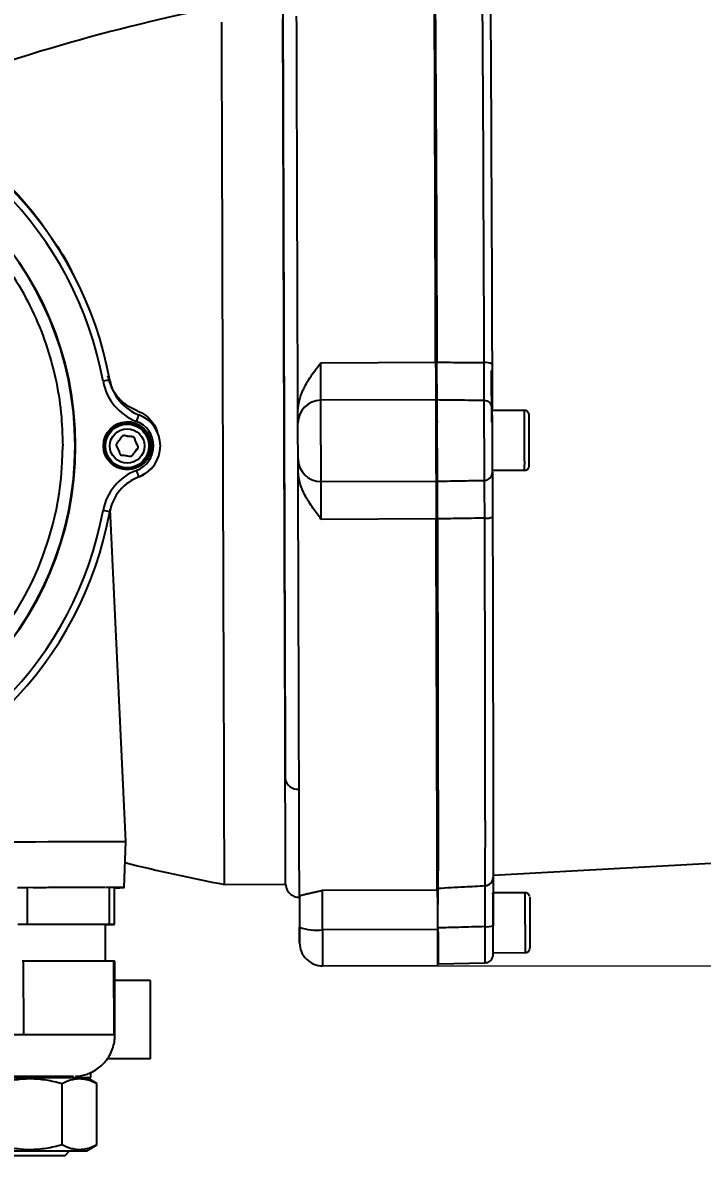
# Model space of a CAD drawing. Header units: millimetres. Extents: x 2451 to 4400, y 944 to 2322.
# Drawn here: x 3890.9 to 4038.7, y 1880.4 to 2126.7 of the extents above; entities that cross this region are included whole.
import ezdxf

# ---------------------------------------------------------------- set-up
doc = ezdxf.new("R2010")
doc.units = ezdxf.units.MM
doc.layers.add('标注', color=3, linetype='Continuous', lineweight=13)
doc.styles.add('SLDTEXTSTYLE1', font='txt.shx', dxfattribs={"width": 0.7, "bigfont": 'gbcbig.shx'})
doc.dimstyles.new('SLDDIMSTYLE12$0', dxfattribs={"dimtxt": 12, "dimasz": 10, "dimexe": 0, "dimexo": 0.0625, "dimgap": 0.875, "dimtad": 1, "dimdec": 1, "dimlfac": 1.8, "dimrnd": 1e-09, "dimzin": 12, "dimdsep": 46, "dimtxsty": 'SLDTEXTSTYLE1', "dimcen": 0.09, "dimdle": 8.16, "dimclrd": 3, "dimclre": 3, "dimadec": 0, "dimazin": 3, "dimtfac": 1, "dimtdec": 1, "dimtofl": 0, "dimtmove": 0, "dimatfit": 3, "dimfxl": 0, "dimfrac": 2, "dimtolj": 1, "dimlwd": 5, "dimlwe": 5, "dimarcsym": 0})

# ---------------------------------------------------------------- blocks, each defined once
blk = doc.blocks.new('*D64')
at = {"layer": 'Defpoints', "color": 0, "transparency": 16777216}
for p in [(3990.76, 2149.7), (3981.14, 1921.67), (4182.56, 1921.67)]:
    blk.add_point(p, dxfattribs=at)
at = {"layer": '标注', "color": 3, "lineweight": 5, "transparency": 16777216}
blk.add_line((3990.82, 2149.7), (4182.56, 2149.7), dxfattribs=at)
at = {"layer": '标注', "color": 3, "linetype": 'Continuous', "lineweight": 5, "transparency": 16777216}
for p, q in [((4182.56, 2139.7), (4182.56, 1931.67)), ((3981.2, 1921.67), (4182.56, 1921.67))]:
    blk.add_line(p, q, dxfattribs=at)
at = {"layer": '标注', "color": 3, "transparency": 16777216}
for points in [[(4180.9, 2139.7), (4184.23, 2139.7), (4182.56, 2149.7)], [(4180.9, 1931.67), (4184.23, 1931.67), (4182.56, 1921.67)]]:
    blk.add_solid(points, dxfattribs=at)
at = {"layer": '标注', "color": 0, "transparency": 16777216, "insert": (4176.69, 2035.68), "char_height": 10, "attachment_point": 5, "rotation": 90, "style": 'SLDTEXTSTYLE1'}
blk.add_mtext('\\A1;230', dxfattribs=at)

msp = doc.modelspace()

# ---------------------------------------------------------------- linework, layer by layer
at = {"color": 7, "linetype": 'Continuous', "lineweight": 25}
for p, q in [((3955.723, 2052.756), (3980.723, 2052.834)), ((3992.919, 2039.856), (3992.883, 2051.091)), ((3980.749, 2044.65), (3955.749, 2044.571)), ((4000.046, 2042.379), (3993.05, 2042.357)), ((3981.056, 2039.819), (3980.764, 2039.818)), ((3911.829, 2035.749), (3911.496, 2035.373)), ((3911.833, 2035.746), (3911.837, 2035.749)), ((3915.399, 2033.544), (3915.396, 2033.54)), ((3915.677, 2033.869), (3915.439, 2033.51)), ((3980.789, 2031.818), (3981.081, 2031.819)), ((3918.939, 2029.796), (3918.962, 2029.821)), ((3993.091, 2029.357), (4000.087, 2029.379)), ((3916.166, 2027.925), (3916.143, 2027.899)), ((3955.805, 2026.913), (3980.805, 2026.991)), ((3913.335, 1948.642), (3909.954, 2020.876)), ((3980.83, 2018.775), (3955.831, 2018.696)), ((3912.93, 1938.64), (3913.335, 1948.642)), ((3993.216, 1941.33), (4144.412, 1949.731)), ((3908.822, 1938.651), (3891.925, 1938.616)), ((3891.951, 1930.616), (3891.925, 1938.616)), ((3909.779, 1938.653), (3908.942, 1938.652)), ((3909.804, 1930.653), (3909.779, 1938.653)), ((3910.877, 1930.653), (3910.852, 1938.653)), ((3934.786, 1939.315), (3948.08, 1939.357)), ((3956.084, 1938.051), (3981.084, 1938.13)), ((4000.195, 1937.513), (3993.195, 1937.491)), ((3981.205, 1934.954), (3981.094, 1934.953)), ((3909.804, 1930.653), (3891.951, 1930.616)), ((3908.902, 1922.651), (3908.877, 1930.628)), ((3908.877, 1930.604), (3909.804, 1930.608)), ((3910.877, 1930.614), (3910.877, 1930.653)), ((3981.111, 1929.52), (3956.111, 1929.442)), ((3981.119, 1926.953), (3981.23, 1926.954)), ((3993.24, 1924.491), (4000.236, 1924.513)), ((3910.739, 1922.655), (3891.066, 1922.615)), ((3891.117, 1906.615), (3891.066, 1922.615)), ((3910.789, 1906.655), (3910.739, 1922.655)), ((3910.953, 1906.655), (3910.902, 1922.655)), ((3956.136, 1921.643), (3981.136, 1921.722)), ((3981.243, 1922.063), (3991.474, 1922.274)), ((3918.724, 1918.437), (3910.752, 1918.437)), ((3918.724, 1901.437), (3918.724, 1918.437)), ((3900.953, 1906.635), (3891.117, 1906.615)), ((3910.789, 1906.655), (3900.953, 1906.635)), ((3910.953, 1906.634), (3910.953, 1906.655)), ((3918.724, 1901.437), (3909.321, 1901.437)), ((3880.862, 1897.337), (3905.737, 1897.337)), ((3891.483, 1897.594), (3891.631, 1897.337)), ((3894.056, 1897.337), (3893.902, 1897.603)), ((3899.422, 1896.049), (3899.422, 1882.726)), ((3906.644, 1896.28), (3904.812, 1897.337)), ((3905.737, 1897.337), (3905.737, 1898.44)), ((3907.021, 1896.049), (3906.625, 1896.247)), ((3907.021, 1882.726), (3907.021, 1896.049)), ((3881.562, 1881.437), (3893.187, 1881.437)), ((3893.187, 1881.437), (3904.812, 1881.437)), ((3900.104, 1880.437), (3901.104, 1881.437)), ((3904.812, 1881.437), (3906.64, 1882.493)), ((3906.624, 1882.521), (3907.021, 1882.726)), ((3886.269, 1880.437), (3893.187, 1880.437)), ((3893.187, 1880.437), (3900.104, 1880.437))]:
    msp.add_line(p, q, dxfattribs=at)
at = {"color": 7, "linetype": 'Continuous', "lineweight": 25, "flags": 128}
for points in [[(3980.609, 2133.35), (3980.623, 2132.118), (3980.638, 2130.525), (3980.654, 2128.578), (3980.671, 2126.284), (3980.688, 2123.651), (3980.707, 2120.689), (3980.726, 2117.409), (3980.745, 2113.825), (3980.765, 2109.948), (3980.786, 2105.794), (3980.807, 2101.378), (3980.828, 2096.717), (3980.85, 2091.828), (3980.872, 2086.73), (3980.893, 2081.441), (3980.915, 2075.982), (3980.937, 2070.372), (3980.958, 2064.634), (3980.979, 2058.788), (3981, 2052.857)], [(3991.293, 2052.768), (3991.273, 2058.67), (3991.252, 2064.487), (3991.23, 2070.198), (3991.209, 2075.78), (3991.187, 2081.212), (3991.166, 2086.475), (3991.144, 2091.548), (3991.123, 2096.413), (3991.102, 2101.051), (3991.081, 2105.445), (3991.06, 2109.579), (3991.04, 2113.436), (3991.021, 2117.002), (3991.002, 2120.265), (3990.983, 2123.211), (3990.966, 2125.831), (3990.949, 2128.112), (3990.933, 2130.049), (3990.918, 2131.632), (3990.904, 2132.856)], [(3992.615, 2131.091), (3992.629, 2129.889), (3992.643, 2128.335), (3992.659, 2126.434), (3992.675, 2124.194), (3992.693, 2121.623), (3992.711, 2118.73), (3992.729, 2115.527), (3992.749, 2112.026), (3992.768, 2108.239), (3992.788, 2104.181), (3992.809, 2099.868), (3992.83, 2095.314), (3992.851, 2090.538), (3992.872, 2085.558), (3992.893, 2080.391), (3992.914, 2075.058), (3992.935, 2069.578), (3992.956, 2063.972), (3992.977, 2058.261), (3992.997, 2052.467)], [(3948.008, 1962.329), (3947.996, 1966.242), (3947.983, 1970.41), (3947.969, 1974.817), (3947.954, 1979.446), (3947.939, 1984.28), (3947.923, 1989.302), (3947.907, 1994.492), (3947.89, 1999.832), (3947.873, 2005.301), (3947.855, 2010.88), (3947.837, 2016.548), (3947.819, 2022.283), (3947.801, 2028.065), (3947.783, 2033.872), (3947.765, 2039.683), (3947.746, 2045.475), (3947.728, 2051.228), (3947.71, 2056.921), (3947.693, 2062.532), (3947.675, 2068.04), (3947.658, 2073.425), (3947.642, 2078.667), (3947.626, 2083.747), (3947.61, 2088.645), (3947.596, 2093.345), (3947.581, 2097.827), (3947.568, 2102.076), (3947.555, 2106.076), (3947.544, 2109.812), (3947.533, 2113.271), (3947.523, 2116.439), (3947.514, 2119.304), (3947.506, 2121.856), (3947.499, 2124.087), (3947.493, 2125.986), (3947.488, 2127.548)], [(3950.757, 2042.163), (3950.738, 2048.075), (3950.72, 2053.943), (3950.701, 2059.744), (3950.683, 2065.458), (3950.666, 2071.065), (3950.648, 2076.543), (3950.632, 2081.873), (3950.615, 2087.037), (3950.6, 2092.015), (3950.585, 2096.79), (3950.57, 2101.344), (3950.557, 2105.662), (3950.544, 2109.726), (3950.532, 2113.524), (3950.521, 2117.04), (3950.511, 2120.263), (3950.502, 2123.181), (3950.493, 2125.784), (3950.486, 2128.061)], [(3934.786, 1939.315), (3934.786, 1939.315), (3934.785, 1939.503), (3934.783, 1940.047), (3934.781, 1940.942), (3934.777, 1942.187), (3934.772, 1943.776), (3934.766, 1945.704), (3934.759, 1947.963), (3934.75, 1950.545), (3934.741, 1953.441), (3934.731, 1956.639), (3934.72, 1960.128), (3934.709, 1963.895), (3934.696, 1967.926), (3934.682, 1972.205), (3934.668, 1976.717), (3934.653, 1981.446), (3934.638, 1986.372), (3934.622, 1991.479), (3934.605, 1996.747), (3934.588, 2002.157), (3934.571, 2007.688), (3934.553, 2013.32), (3934.535, 2019.032), (3934.517, 2024.802), (3934.499, 2030.61), (3934.48, 2036.433), (3934.462, 2042.25), (3934.444, 2048.039), (3934.426, 2053.779), (3934.408, 2059.449), (3934.39, 2065.027), (3934.373, 2070.492), (3934.356, 2075.825), (3934.34, 2081.004), (3934.324, 2086.012), (3934.309, 2090.83), (3934.294, 2095.439), (3934.281, 2099.823), (3934.268, 2103.964), (3934.255, 2107.848), (3934.244, 2111.461), (3934.233, 2114.788), (3934.224, 2117.818), (3934.215, 2120.539), (3934.208, 2122.941), (3934.201, 2125.015), (3934.196, 2126.753)], [(3955.749, 2044.571), (3955.748, 2044.893), (3955.746, 2045.456), (3955.744, 2046.247), (3955.741, 2047.247), (3955.737, 2048.429), (3955.733, 2049.764), (3955.728, 2051.219), (3955.723, 2052.756)], [(3955.805, 2026.913), (3955.803, 2027.333), (3955.801, 2028.11), (3955.798, 2029.21), (3955.793, 2030.588), (3955.788, 2032.185), (3955.783, 2033.932), (3955.777, 2035.757), (3955.771, 2037.58), (3955.766, 2039.326), (3955.761, 2040.919), (3955.756, 2042.292), (3955.753, 2043.388), (3955.751, 2044.158), (3955.749, 2044.571)], [(3950.797, 2029.262), (3950.792, 2030.874), (3950.787, 2032.486), (3950.782, 2034.099), (3950.777, 2035.713), (3950.772, 2037.327), (3950.767, 2038.94), (3950.762, 2040.552), (3950.757, 2042.163)], [(3981.08, 2031.569), (3981.081, 2031.756), (3981.081, 2032.305), (3981.08, 2033.165), (3981.078, 2034.261), (3981.075, 2035.496), (3981.07, 2036.76), (3981.066, 2037.939), (3981.061, 2038.931), (3981.057, 2039.646), (3981.054, 2040.021), (3981.052, 2040.022), (3981.051, 2039.819)], [(3981.076, 2031.819), (3981.077, 2031.76), (3981.08, 2031.569)], [(3918.939, 2029.796), (3917.686, 2028.703), (3916.143, 2027.899)], [(3951.015, 1960.051), (3951.002, 1964.153), (3950.988, 1968.528), (3950.974, 1973.159), (3950.959, 1978.028), (3950.943, 1983.117), (3950.926, 1988.406), (3950.909, 1993.875), (3950.891, 1999.503), (3950.873, 2005.269), (3950.854, 2011.151), (3950.836, 2017.125), (3950.817, 2023.17), (3950.797, 2029.262)], [(3955.831, 2018.696), (3955.826, 2020.235), (3955.821, 2021.692), (3955.817, 2023.03), (3955.813, 2024.216), (3955.81, 2025.22), (3955.808, 2026.017), (3955.806, 2026.586), (3955.805, 2026.913)], [(3993.101, 2019.272), (3993.117, 2013.481), (3993.133, 2007.774), (3993.147, 2002.173), (3993.16, 1996.699), (3993.173, 1991.372), (3993.184, 1986.213), (3993.194, 1981.24), (3993.203, 1976.473), (3993.211, 1971.929), (3993.218, 1967.626), (3993.223, 1963.579), (3993.227, 1959.804), (3993.23, 1956.315), (3993.231, 1953.125), (3993.231, 1950.245), (3993.23, 1947.688), (3993.228, 1945.461), (3993.224, 1943.575), (3993.219, 1942.035), (3993.213, 1940.848)], [(3981.084, 1938.13), (3981.08, 1939.366), (3981.075, 1940.964), (3981.069, 1942.916), (3981.062, 1945.217), (3981.054, 1947.856), (3981.044, 1950.824), (3981.034, 1954.111), (3981.023, 1957.703), (3981.01, 1961.588), (3980.997, 1965.75), (3980.983, 1970.174), (3980.969, 1974.844), (3980.953, 1979.741), (3980.937, 1984.849), (3980.921, 1990.146), (3980.903, 1995.614), (3980.886, 2001.233), (3980.868, 2006.98), (3980.849, 2012.835), (3980.83, 2018.775)], [(3981.107, 2018.801), (3981.123, 2012.873), (3981.139, 2007.031), (3981.154, 2001.297), (3981.167, 1995.694), (3981.18, 1990.241), (3981.191, 1984.96), (3981.202, 1979.87), (3981.211, 1974.99), (3981.219, 1970.339), (3981.226, 1965.934), (3981.231, 1961.791), (3981.235, 1957.926), (3981.238, 1954.354), (3981.24, 1951.087), (3981.24, 1948.139), (3981.239, 1945.52), (3981.236, 1943.24), (3981.232, 1941.307), (3981.227, 1939.729), (3981.221, 1938.512)], [(3991.513, 1939.071), (3991.519, 1940.28), (3991.525, 1941.849), (3991.528, 1943.771), (3991.531, 1946.038), (3991.532, 1948.644), (3991.532, 1951.577), (3991.53, 1954.826), (3991.527, 1958.38), (3991.523, 1962.226), (3991.518, 1966.348), (3991.511, 1970.732), (3991.503, 1975.36), (3991.494, 1980.216), (3991.484, 1985.281), (3991.472, 1990.536), (3991.46, 1995.962), (3991.446, 2001.538), (3991.432, 2007.243), (3991.416, 2013.056), (3991.4, 2018.956)], [(3869.909, 1948.517), (3870.876, 1948.525), (3872.17, 1948.534), (3873.768, 1948.543), (3875.647, 1948.553), (3877.775, 1948.563), (3880.118, 1948.573), (3882.638, 1948.584), (3885.296, 1948.594), (3888.048, 1948.603), (3890.85, 1948.613), (3893.657, 1948.621), (3896.425, 1948.629), (3899.107, 1948.636), (3901.662, 1948.642), (3904.048, 1948.646), (3906.228, 1948.65), (3908.165, 1948.652), (3909.829, 1948.653), (3911.193, 1948.653), (3912.235, 1948.651), (3912.938, 1948.648), (3913.292, 1948.644), (3913.335, 1948.642)], [(3891.925, 1938.616), (3891.657, 1938.616), (3891.389, 1938.615), (3891.121, 1938.614), (3890.852, 1938.613), (3890.584, 1938.612), (3890.315, 1938.611), (3890.047, 1938.611), (3889.779, 1938.61)], [(3956.111, 1929.442), (3956.106, 1930.997), (3956.102, 1932.482), (3956.097, 1933.859), (3956.094, 1935.093), (3956.09, 1936.154), (3956.088, 1937.014), (3956.085, 1937.652), (3956.084, 1938.051)], [(3951.089, 1936.527), (3951.089, 1936.528), (3951.089, 1936.544), (3951.089, 1936.586), (3951.089, 1936.655), (3951.088, 1936.75)], [(3993.236, 1924.491), (3993.238, 1924.662), (3993.239, 1925.174), (3993.238, 1925.999), (3993.236, 1927.093), (3993.234, 1928.398), (3993.23, 1929.842), (3993.225, 1931.349), (3993.22, 1932.836), (3993.215, 1934.224), (3993.209, 1935.437), (3993.204, 1936.411), (3993.2, 1937.092), (3993.196, 1937.445), (3993.194, 1937.45), (3993.192, 1937.106), (3993.192, 1936.433), (3993.193, 1935.467), (3993.193, 1935.234)], [(4001.198, 1936.516), (4001.198, 1936.516), (4001.201, 1936.325), (4001.205, 1935.771), (4001.21, 1934.893), (4001.215, 1933.751), (4001.22, 1932.423), (4001.225, 1930.999), (4001.229, 1929.576), (4001.232, 1928.252), (4001.234, 1927.115), (4001.235, 1926.245), (4001.234, 1925.699), (4001.233, 1925.52)], [(3981.229, 1926.704), (3981.23, 1926.891), (3981.23, 1927.439), (3981.229, 1928.299), (3981.227, 1929.396), (3981.224, 1930.631), (3981.219, 1931.894), (3981.215, 1933.074), (3981.211, 1934.065), (3981.206, 1934.78), (3981.203, 1935.155), (3981.201, 1935.157), (3981.2, 1934.954)], [(3891.951, 1930.616), (3891.682, 1930.616), (3891.414, 1930.615), (3891.146, 1930.614), (3890.877, 1930.613), (3890.609, 1930.612), (3890.341, 1930.611), (3890.072, 1930.611), (3889.804, 1930.61)], [(3956.111, 1929.442), (3956.117, 1927.655), (3956.122, 1925.991), (3956.127, 1924.52), (3956.131, 1923.305), (3956.133, 1922.398), (3956.135, 1921.836), (3956.136, 1921.643), (3956.136, 1921.643)], [(3981.234, 1929.872), (3981.239, 1928.08), (3981.243, 1926.411), (3981.246, 1924.936), (3981.247, 1923.719), (3981.247, 1922.811), (3981.246, 1922.251), (3981.243, 1922.063), (3981.24, 1922.256), (3981.235, 1922.82), (3981.229, 1923.732), (3981.223, 1924.953), (3981.216, 1926.43), (3981.214, 1926.954)], [(3981.225, 1926.954), (3981.226, 1926.894), (3981.229, 1926.704)], [(3891.066, 1922.615), (3891.025, 1922.615), (3890.984, 1922.614), (3890.943, 1922.614), (3890.902, 1922.614), (3890.862, 1922.614), (3890.821, 1922.614), (3890.78, 1922.614), (3890.739, 1922.614)], [(3910.902, 1922.655), (3910.882, 1922.655), (3910.862, 1922.655), (3910.841, 1922.655), (3910.821, 1922.655), (3910.8, 1922.655), (3910.78, 1922.655), (3910.759, 1922.655), (3910.739, 1922.655)], [(3900.953, 1906.635), (3898.607, 1906.63), (3896.129, 1906.624), (3893.563, 1906.617), (3890.953, 1906.609), (3888.342, 1906.6), (3885.777, 1906.591), (3883.299, 1906.582), (3880.953, 1906.572)], [(3891.117, 1906.615), (3891.076, 1906.615), (3891.035, 1906.614), (3890.994, 1906.614), (3890.953, 1906.614), (3890.912, 1906.614), (3890.871, 1906.614), (3890.83, 1906.614), (3890.789, 1906.614)], [(3910.953, 1906.655), (3910.933, 1906.655), (3910.912, 1906.655), (3910.892, 1906.655), (3910.871, 1906.655), (3910.851, 1906.655), (3910.83, 1906.655), (3910.81, 1906.655), (3910.789, 1906.655)], [(3890.981, 1897.59), (3889.048, 1897.584)], [(3890.01, 1897.549), (3891.952, 1897.555), (3893.86, 1897.562), (3895.663, 1897.569), (3897.297, 1897.576), (3898.703, 1897.583), (3899.83, 1897.589), (3900.636, 1897.595), (3901.094, 1897.6), (3901.187, 1897.604), (3900.91, 1897.607), (3900.275, 1897.608), (3899.304, 1897.608), (3898.032, 1897.607), (3896.505, 1897.605), (3894.779, 1897.601), (3892.915, 1897.596), (3890.981, 1897.59)], [(3901.963, 1897.604), (3901.97, 1897.605), (3901.973, 1897.606)]]:
    msp.add_lwpolyline(points, dxfattribs=at)
at = {"color": 7, "linetype": 'Continuous', "lineweight": 25}
for centre, radius in [((3831.137, 2034.668), 71.202), ((3913.637, 2034.668), 5.2), ((3913.611, 2034.639), 5), ((3913.616, 2034.645), 4.739), ((3913.618, 2034.647), 3.742)]:
    msp.add_circle(centre, radius, dxfattribs=at)
for centre, radius, start, end in [((4015.275, 1721.5), 416.745, 101.22027, 111.15509), ((3831.134, 2034.665), 80, 10.30621, 79.69381), ((3831.137, 2034.667), 78.5, 10.30621, 79.69381), ((3831.139, 2034.67), 71.137, 270.00008, 179.99995), ((3831.144, 2034.675), 68.457, 90.00009, 359.99993), ((3991.699, 2050.098), 2.701, 61.29136, 98.64725), ((3951.771, 1812.138), 240.522, 100.03886, 100.39546), ((3919.685, 2050.769), 11.5, 190.30623, 249.41324), ((3919.682, 2050.766), 10, 190.30623, 249.41324), ((3955.746, 2039.591), 4.981, 89.95996, 179.95822), ((1642.539, 2028.469), 2338.557, 359.963814, 0.396284), ((1786.939, 2028.923), 2204.388, 359.954608, 0.40549), ((3991.25, 2042.728), 1.795, 0.29599, 89.31394), ((3546.001, 2179.245), 394.997, 339.35888, 339.57594), ((3913.635, 2034.665), 7.2, 290.58678, 69.4134), ((2200.911, 2030.224), 1792.179, 359.96004, 0.400058), ((3229.26, 2035.374), 770.817, 0.036022, 0.520696), ((3913.629, 2034.658), 5.2, 317.72621, 137.72594), ((3913.637, 2034.668), 5.7, 290.58679, 69.4134), ((2275.793, 2031.107), 1725.289, 0.158018, 0.319112), ((2952.531, 2031.131), 1047.557, 359.904172, 0.258571), ((2602.003, 2030.572), 1399.083, 0.006511, 0.216759), ((3955.769, 2031.892), 4.98, 180.41624, 270.41429), ((3919.685, 2018.566), 11.5, 110.58662, 169.69398), ((3760.207, 1970.548), 166.178, 20.19819, 20.71597), ((3919.682, 2018.563), 10, 110.58662, 169.69398), ((3919.659, 2018.538), 10, 110.58662, 137.72607), ((3991.293, 2028.972), 1.796, 271.05348, 0.07083), ((3831.138, 2034.667), 78.5, 280.30599, 349.69399), ((3831.135, 2034.665), 80, 280.30599, 349.69399), ((3877.84, 1850.631), 172.713, 79.32137, 79.81831), ((3991.789, 2021.597), 2.67, 261.62126, 299.45617), ((3950.693, 1962.749), 2.717, 188.90039, 276.81746), ((4013.301, 2348.597), 416.745, 256.09466, 259.14045), ((3991.428, 1940.854), 1.785, 272.72918, 359.80341), ((3910.156, 444.976), 1493.678, 89.973304, 90.014472), ((2622.319, 1926.684), 1377.919, 359.909741, 0.450299), ((3144.583, 1928.325), 848.646, 359.909962, 0.450078), ((3902.704, -297.222), 2227.858, 89.841239, 90.304162), ((3910.181, 436.976), 1493.678, 89.973304, 90.014472), ((3900.777, 3424.304), 1493.723, 270.346246, 270.387413), ((3954.847, 1939.998), 10.632, 249.41724, 276.8281), ((3991.883, 1934.89), 4.75, 264.94464, 286.46769), ((2714.406, 1924.615), 1277.07, 359.894967, 0.24873), ((2547.743, 1924.846), 1445.496, 359.981236, 0.217594), ((3956.12, 1926.643), 5, 180.18036, 270.18036), ((3905.846, 902.426), 1004.221, 89.708612, 90.279164), ((3892.606, 464.331), 1433.262, 90.06494, 90.504461), ((3882.925, 4434.843), 2537.31, 269.934581, 270.4299), ((3898.588, 321.435), 1576.175, 89.876964, 90.276533)]:
    msp.add_arc(centre, radius, start, end, dxfattribs=at)
for points in [[(3980.723, 2052.834), (3980.713, 2056.135), (3980.692, 2062.735), (3980.662, 2072.306), (3980.633, 2081.507), (3980.606, 2090.227), (3980.58, 2098.379), (3980.556, 2105.878), (3980.535, 2112.645), (3980.516, 2118.609), (3980.5, 2123.715), (3980.487, 2127.883), (3980.477, 2131.163), (3980.472, 2132.506), (3980.47, 2133.177)], [(3980.723, 2052.834), (3980.727, 2051.807), (3980.733, 2049.751), (3980.741, 2047.216), (3980.747, 2045.335), (3980.748, 2044.879), (3980.749, 2044.65)], [(3915.788, 2042.323), (3915.004, 2042.683), (3913.436, 2043.403), (3911.544, 2045.199), (3910.1, 2047.373), (3909.661, 2049.041), (3909.442, 2049.875)], [(3980.749, 2044.65), (3980.75, 2044.405), (3980.751, 2043.916), (3980.758, 2041.831), (3980.767, 2039.052), (3980.777, 2035.836), (3980.787, 2032.617), (3980.796, 2029.832), (3980.802, 2027.737), (3980.804, 2027.24), (3980.805, 2026.991)], [(3950.765, 2039.594), (3950.764, 2039.819), (3950.763, 2040.268), (3950.759, 2041.531), (3950.757, 2042.163)], [(3950.797, 2029.262), (3950.795, 2029.898), (3950.791, 2031.169), (3950.79, 2031.627), (3950.789, 2031.856)], [(3980.805, 2026.991), (3980.805, 2026.759), (3980.807, 2026.294), (3980.813, 2024.404), (3980.821, 2021.861), (3980.827, 2019.803), (3980.83, 2018.775)], [(3981.084, 1938.13), (3981.085, 1937.849), (3981.087, 1937.287), (3981.093, 1935.276), (3981.101, 1932.642), (3981.108, 1930.561), (3981.111, 1929.52)], [(3951.088, 1936.75), (3951.092, 1935.711), (3951.098, 1933.631), (3951.106, 1931.24), (3951.109, 1930.045)], [(3951.088, 1936.726), (3951.092, 1935.689), (3951.098, 1933.614), (3951.106, 1931.225), (3951.109, 1930.03)]]:
    msp.add_open_spline(points, degree=3, dxfattribs=at)
for points, knots in [([(3947.475, 2131.517), (3947.475, 2131.435), (3947.476, 2131.269), (3947.48, 2129.836), (3947.488, 2127.487), (3947.499, 2124.117), (3947.512, 2119.755), (3947.529, 2114.455), (3947.548, 2108.293), (3947.57, 2101.367), (3947.594, 2093.82), (3947.619, 2085.791), (3947.646, 2077.421), (3947.673, 2068.744), (3947.701, 2059.751), (3947.731, 2050.414), (3947.761, 2040.739), (3947.792, 2030.854), (3947.824, 2020.9), (3947.855, 2011.065), (3947.885, 2001.496), (3947.914, 1992.337), (3947.941, 1983.744), (3947.965, 1975.835), (3947.988, 1968.623), (3948.001, 1964.414), (3948.008, 1962.329)], [0, 0, 0, 0, 0.03995482, 0.08064697, 0.12202754, 0.16441326, 0.2070901, 0.25, 0.29290784, 0.33558471, 0.37797245, 0.41935105, 0.4600437, 0.5, 0.53995431, 0.58064697, 0.62202754, 0.66441326, 0.7070901, 0.75, 0.79290784, 0.83558471, 0.87797245, 0.91935105, 0.9600442, 1, 1, 1, 1]), ([(3844.843, 2114.069), (3847.478, 2113.518), (3852.749, 2112.418), (3860.394, 2109.767), (3867.747, 2106.416), (3874.721, 2102.327), (3881.251, 2097.56), (3887.261, 2092.156), (3892.715, 2086.183), (3897.469, 2079.659), (3900.576, 2074.75), (3901.864, 2071.938), (3902.032, 2071.571)], [0, 0, 0, 0, 0.109293, 0.218586, 0.327879, 0.4371719, 0.5464649, 0.6557579, 0.7650509, 0.8743439, 0.9836369, 1, 1, 1, 1]), ([(3831.144, 2103.132), (3833.785, 2103.044), (3839.176, 2102.863), (3847.304, 2101.362), (3855.468, 2098.864), (3863.462, 2095.24), (3871.066, 2090.529), (3878.062, 2084.8), (3884.084, 2078.366), (3889.068, 2071.468), (3893.016, 2064.339), (3896.041, 2056.944), (3898.124, 2049.452), (3899.376, 2042.018), (3899.527, 2037.091), (3899.601, 2034.675)], [0, 0, 0, 0, 0.0736754, 0.1504344, 0.2298849, 0.3115242, 0.3947507, 0.4788859, 0.5632051, 0.6400411, 0.7158686, 0.7901842, 0.8625449, 0.9325805, 1, 1, 1, 1]), ([(3950.757, 2042.163), (3950.839, 2043.084), (3950.951, 2044.343), (3951.481, 2045.867), (3951.894, 2046.852), (3952.509, 2048.071), (3953.35, 2049.46), (3954.479, 2051.089), (3955.284, 2052.167), (3955.723, 2052.756)], [0, 0, 0, 0, 0.2309075, 0.3156551, 0.4051151, 0.4997308, 0.6595094, 0.8142552, 1, 1, 1, 1]), ([(3981.04, 2044.643), (3981.038, 2044.871), (3981.033, 2045.326), (3981.022, 2047.208), (3981.011, 2049.755), (3981.003, 2051.822), (3981, 2052.857)], [0, 0, 0, 0, 0.2500652, 0.4994456, 0.7493864, 1, 1, 1, 1]), ([(3981, 2052.857), (3982.921, 2052.841), (3986.352, 2052.813), (3989.784, 2052.782), (3991.293, 2052.768)], [0, 0, 0, 0, 0.56, 1, 1, 1, 1]), ([(3991.272, 2044.524), (3991.279, 2044.73), (3991.292, 2045.141), (3991.303, 2047.019), (3991.304, 2049.603), (3991.297, 2051.713), (3991.293, 2052.768)], [0, 0, 0, 0, 0.24985559, 0.49966981, 0.74971105, 1, 1, 1, 1]), ([(3992.997, 2052.467), (3993, 2051.532), (3993.007, 2049.668), (3993.017, 2047.183), (3993.028, 2045.019), (3993.038, 2043.34), (3993.043, 2042.939), (3993.046, 2042.738)], [0, 0, 0, 0, 0.1872812, 0.3736777, 0.5607984, 0.7799545, 1, 1, 1, 1]), ([(3991.272, 2044.524), (3989.362, 2044.547), (3985.951, 2044.587), (3982.541, 2044.626), (3981.04, 2044.643)], [0, 0, 0, 0, 0.56, 1, 1, 1, 1]), ([(3915.788, 2042.323), (3916.451, 2042.01), (3917.776, 2041.385), (3919.226, 2039.739), (3920.041, 2038.429), (3920.153, 2037.681), (3920.158, 2037.65)], [0, 0, 0, 0, 0.32853232, 0.65706464, 0.98559696, 1, 1, 1, 1]), ([(4001.055, 2040.713), (4001.055, 2040.723), (4001.054, 2040.986), (4001.052, 2041.182), (4001.05, 2041.342), (4001.049, 2041.387), (4001.049, 2041.415), (4001.047, 2041.443), (4001.044, 2041.481), (4001.033, 2041.572), (4000.99, 2041.744), (4000.871, 2041.974), (4000.653, 2042.197), (4000.364, 2042.354), (4000.15, 2042.365), (4000.049, 2042.37)], [0, 0, 0, 0, 0.0123078, 0.3316854, 0.4924305, 0.5758181, 0.6127656, 0.630515, 0.6433524, 0.6588883, 0.7041664, 0.7693524, 0.8453876, 0.9275678, 1, 1, 1, 1]), ([(3950.789, 2031.856), (3950.789, 2031.96), (3950.788, 2032.175), (3950.785, 2033.097), (3950.781, 2034.338), (3950.777, 2035.732), (3950.773, 2037.125), (3950.769, 2038.363), (3950.766, 2039.281), (3950.765, 2039.492), (3950.765, 2039.594)], [0, 0, 0, 0, 0.1208327, 0.25, 0.3791673, 0.5, 0.6208327, 0.75, 0.8791673, 1, 1, 1, 1]), ([(3911.973, 2035.911), (3912.127, 2036.195), (3912.311, 2036.535), (3912.639, 2036.845), (3912.898, 2036.926), (3913.475, 2036.797), (3914.115, 2036.664), (3914.736, 2036.681), (3915.071, 2036.593), (3915.242, 2036.358), (3915.353, 2036.048), (3915.475, 2035.508), (3915.774, 2034.99), (3916.006, 2034.537), (3915.994, 2034.266), (3915.782, 2033.867), (3915.186, 2033.441), (3914.928, 2032.756), (3914.597, 2032.449), (3914.338, 2032.367), (3913.761, 2032.497), (3913.121, 2032.629), (3912.5, 2032.612), (3912.165, 2032.7), (3911.994, 2032.935), (3911.883, 2033.246), (3911.761, 2033.785), (3911.461, 2034.303), (3911.23, 2034.756), (3911.242, 2035.028), (3911.457, 2035.424), (3911.738, 2035.689), (3911.973, 2035.911)], [0, 0, 0, 0, 0.0662649, 0.0793317, 0.0917493, 0.1205736, 0.1985399, 0.2267612, 0.2498448, 0.2658901, 0.2845053, 0.318085, 0.3794264, 0.4082507, 0.4206683, 0.4337351, 0.5, 0.5662649, 0.5793317, 0.5917493, 0.6205736, 0.6985399, 0.7267612, 0.7498448, 0.7658901, 0.7845053, 0.818085, 0.8794264, 0.9082507, 0.9206683, 0.9337351, 1, 1, 1, 1]), ([(3915.734, 2033.912), (3915.792, 2033.971), (3915.896, 2034.074), (3915.989, 2034.263), (3916.003, 2034.532), (3915.728, 2035.058), (3915.437, 2035.641), (3915.293, 2036.246), (3915.122, 2036.547), (3914.851, 2036.652), (3914.522, 2036.68), (3913.969, 2036.659), (3913.394, 2036.814), (3912.892, 2036.924), (3912.639, 2036.838), (3912.535, 2036.761), (3912.5, 2036.708), (3912.5, 2036.708)], [0, 0, 0, 0, 0.04429333, 0.07827029, 0.11055916, 0.1855092, 0.38824072, 0.46162299, 0.52164604, 0.56336762, 0.6117717, 0.69908709, 0.8585898, 0.93353984, 0.96582871, 0.99980567, 1, 1, 1, 1]), ([(3914.729, 2032.578), (3914.891, 2032.856), (3915.089, 2033.195), (3915.352, 2033.484), (3915.4, 2033.536)], [0, 0, 0, 0, 0.81947116, 1, 1, 1, 1]), ([(3955.831, 2018.696), (3955.532, 2019.09), (3954.935, 2019.879), (3954.041, 2021.105), (3953.211, 2022.339), (3952.436, 2023.635), (3951.79, 2024.942), (3951.054, 2026.795), (3950.901, 2028.267), (3950.797, 2029.262)], [0, 0, 0, 0, 0.1251411, 0.2502768, 0.3829569, 0.5005777, 0.6305839, 0.7503305, 1, 1, 1, 1]), ([(4000.092, 2029.394), (4000.172, 2029.394), (4000.359, 2029.395), (4000.613, 2029.516), (4000.82, 2029.687), (4000.951, 2029.868), (4001.027, 2030.035), (4001.063, 2030.167), (4001.077, 2030.257), (4001.081, 2030.301), (4001.082, 2030.326), (4001.083, 2030.35), (4001.084, 2030.384), (4001.085, 2030.447), (4001.085, 2030.619), (4001.086, 2030.739)], [0, 0, 0, 0, 0.0709183, 0.1654865, 0.2428261, 0.308233, 0.3625455, 0.4051173, 0.4307884, 0.4454799, 0.4584689, 0.4776437, 0.5178876, 0.6635314, 1, 1, 1, 1]), ([(3981.107, 2018.801), (3981.104, 2019.833), (3981.098, 2021.894), (3981.094, 2024.435), (3981.093, 2026.314), (3981.095, 2026.766), (3981.096, 2026.992)], [0, 0, 0, 0, 0.2500466, 0.4994486, 0.7493959, 1, 1, 1, 1]), ([(3981.096, 2026.992), (3983.006, 2027.026), (3986.416, 2027.087), (3989.826, 2027.149), (3991.326, 2027.177)], [0, 0, 0, 0, 0.56, 1, 1, 1, 1]), ([(3991.4, 2018.956), (3991.397, 2020.008), (3991.39, 2022.113), (3991.373, 2024.691), (3991.351, 2026.565), (3991.334, 2026.973), (3991.326, 2027.177)], [0, 0, 0, 0, 0.24974351, 0.4995348, 0.74962295, 1, 1, 1, 1]), ([(3993.089, 2028.974), (3993.088, 2028.817), (3993.086, 2028.504), (3993.085, 2027.186), (3993.087, 2025.222), (3993.093, 2022.555), (3993.098, 2020.368), (3993.101, 2019.272)], [0, 0, 0, 0, 0.1872716, 0.3736538, 0.5608014, 0.7799695, 1, 1, 1, 1]), ([(3991.4, 2018.956), (3989.478, 2018.926), (3986.047, 2018.873), (3982.616, 2018.823), (3981.107, 2018.801)], [0, 0, 0, 0, 0.56, 1, 1, 1, 1]), ([(3948.08, 1939.361), (3948.08, 1939.36), (3948.08, 1939.308), (3948.08, 1939.517), (3948.078, 1940.066), (3948.075, 1941.033), (3948.071, 1942.376), (3948.065, 1944.278), (3948.057, 1946.867), (3948.046, 1950.307), (3948.033, 1954.394), (3948.02, 1958.468), (3948.011, 1961.268), (3948.008, 1962.329)], [0, 0, 0, 0, 0.0026523, 0.0914216, 0.1803675, 0.2693134, 0.3597118, 0.4501102, 0.5674593, 0.6848084, 0.8055667, 0.9263251, 1, 1, 1, 1]), ([(3951.085, 1936.53), (3951.085, 1936.529), (3951.085, 1936.522), (3951.085, 1936.541), (3951.085, 1936.577), (3951.085, 1936.642), (3951.085, 1936.731), (3951.085, 1936.844), (3951.084, 1936.981), (3951.083, 1937.385), (3951.081, 1938.301), (3951.076, 1940.169), (3951.068, 1942.936), (3951.055, 1947.065), (3951.038, 1952.854), (3951.023, 1957.652), (3951.015, 1960.051)], [0, 0, 0, 0, 0.0026187, 0.0249684, 0.0473181, 0.0696678, 0.0920175, 0.1143672, 0.1367169, 0.1590665, 0.2819526, 0.3916792, 0.5014056, 0.667604, 0.8338021, 1, 1, 1, 1]), ([(3993.213, 1940.848), (3993.212, 1940.616), (3993.21, 1940.154), (3993.211, 1938.632), (3993.214, 1936.487), (3993.22, 1933.676), (3993.226, 1931.45), (3993.229, 1930.335)], [0, 0, 0, 0, 0.1872812, 0.3736777, 0.5607984, 0.7799545, 1, 1, 1, 1]), ([(3908.822, 1938.651), (3908.103, 1938.651), (3906.522, 1938.65), (3903.338, 1938.644), (3899.568, 1938.636), (3896.111, 1938.628), (3893.936, 1938.621), (3893.18, 1938.619)], [0, 0, 0, 0, 0.19127152, 0.42023311, 0.64919471, 0.8781563, 1, 1, 1, 1]), ([(3910.852, 1938.617), (3910.998, 1938.618), (3911.832, 1938.623), (3912.607, 1938.631), (3913.092, 1938.641), (3912.607, 1938.647), (3911.832, 1938.651), (3910.997, 1938.651), (3910.852, 1938.651)], [0, 0, 0, 0, 0.0476972, 0.2738471, 0.499997, 0.7261468, 0.9522967, 1, 1, 1, 1]), ([(3948.079, 1939.383), (3948.136, 1939.018), (3948.254, 1938.26), (3948.959, 1937.301), (3949.954, 1936.645), (3950.718, 1936.566), (3951.086, 1936.527)], [0, 0, 0, 0, 0.2403735, 0.4995743, 0.7590162, 1, 1, 1, 1]), ([(3951.088, 1936.75), (3951.113, 1936.785), (3951.164, 1936.856), (3951.531, 1936.987), (3952.061, 1937.136), (3952.71, 1937.293), (3953.477, 1937.466), (3954.302, 1937.647), (3955.191, 1937.843), (3955.787, 1937.982), (3956.084, 1938.051)], [0, 0, 0, 0, 0.1208142, 0.2501571, 0.3699235, 0.4999796, 0.617279, 0.7495777, 0.8747893, 1, 1, 1, 1]), ([(3981.164, 1938.32), (3981.166, 1938.089), (3981.171, 1937.561), (3981.178, 1936.272), (3981.183, 1935.168), (3981.184, 1934.953)], [0, 0, 0, 0, 0.3848612, 0.8806821, 1, 1, 1, 1]), ([(3981.234, 1929.872), (3981.231, 1930.917), (3981.225, 1933.005), (3981.22, 1935.651), (3981.218, 1937.669), (3981.22, 1938.231), (3981.221, 1938.512)], [0, 0, 0, 0, 0.25006523, 0.49944561, 0.74938637, 1, 1, 1, 1]), ([(3981.221, 1938.512), (3983.142, 1938.617), (3986.573, 1938.803), (3990.004, 1938.989), (3991.513, 1939.071)], [0, 0, 0, 0, 0.56, 1, 1, 1, 1]), ([(3991.464, 1930.159), (3991.471, 1931.231), (3991.483, 1933.376), (3991.499, 1936.115), (3991.51, 1938.205), (3991.512, 1938.782), (3991.513, 1939.071)], [0, 0, 0, 0, 0.2498556, 0.4996698, 0.7497111, 1, 1, 1, 1]), ([(4001.164, 1936.747), (4001.15, 1936.804), (4001.117, 1936.935), (4000.984, 1937.152), (4000.759, 1937.363), (4000.471, 1937.5), (4000.276, 1937.499), (4000.198, 1937.498)], [0, 0, 0, 0, 0.13421453, 0.30685003, 0.56364685, 0.82456507, 1, 1, 1, 1]), ([(3951.12, 1926.628), (3951.12, 1926.675), (3951.12, 1926.772), (3951.117, 1927.545), (3951.114, 1928.679), (3951.111, 1929.6), (3951.109, 1930.045)], [0, 0, 0, 0, 0.2416654, 0.5, 0.7583346, 1, 1, 1, 1]), ([(3951.109, 1930.03), (3951.111, 1929.586), (3951.114, 1928.666), (3951.117, 1927.535), (3951.12, 1926.767), (3951.12, 1926.673), (3951.12, 1926.628)], [0, 0, 0, 0, 0.2416654, 0.5, 0.7583346, 1, 1, 1, 1]), ([(3981.111, 1929.52), (3981.114, 1928.473), (3981.121, 1926.378), (3981.129, 1923.788), (3981.134, 1922.207), (3981.136, 1921.533), (3981.136, 1921.724), (3981.136, 1921.725)], [0, 0, 0, 0, 0.2496788, 0.4993575, 0.7490363, 0.9987151, 1, 1, 1, 1]), ([(3991.464, 1930.159), (3989.555, 1930.106), (3986.144, 1930.011), (3982.734, 1929.914), (3981.234, 1929.872)], [0, 0, 0, 0, 0.56, 1, 1, 1, 1]), ([(3991.496, 1922.291), (3991.693, 1922.309), (3992.069, 1922.345), (3992.529, 1922.617), (3992.852, 1922.936), (3993.053, 1923.256), (3993.164, 1923.542), (3993.212, 1923.758), (3993.229, 1923.896), (3993.234, 1923.96), (3993.236, 1923.998), (3993.237, 1924.035), (3993.238, 1924.09), (3993.239, 1924.156), (3993.239, 1924.316), (3993.239, 1924.395)], [0, 0, 0, 0, 0.1291027, 0.2466518, 0.3443681, 0.4268605, 0.4944726, 0.5459987, 0.5735062, 0.5895973, 0.6043404, 0.626687, 0.6752813, 0.8413976, 1, 1, 1, 1]), ([(4000.237, 1924.527), (4000.321, 1924.528), (4000.512, 1924.53), (4000.768, 1924.654), (4000.972, 1924.826), (4001.102, 1925.006), (4001.177, 1925.172), (4001.213, 1925.304), (4001.226, 1925.392), (4001.23, 1925.436), (4001.231, 1925.461), (4001.232, 1925.471), (4001.232, 1925.477)], [0, 0, 0, 0, 0.1553238, 0.3516599, 0.512435, 0.6484099, 0.7612281, 0.8494731, 0.9020189, 0.9324181, 0.9596133, 1, 1, 1, 1]), ([(3902.372, 1897.615), (3902.4, 1897.617), (3902.504, 1897.621), (3902.885, 1897.649), (3903.638, 1897.746), (3904.644, 1897.989), (3905.89, 1898.474), (3907.086, 1899.162), (3908.237, 1900.109), (3909.208, 1901.211), (3910.018, 1902.507), (3910.597, 1903.964), (3910.926, 1905.362), (3910.917, 1906.264), (3910.913, 1906.635)], [0, 0, 0, 0, 0.0095108, 0.0351934, 0.0836586, 0.1769071, 0.2579936, 0.3736917, 0.4746864, 0.5803554, 0.6911624, 0.8047093, 0.9196972, 1, 1, 1, 1]), ([(3885.588, 1896.049), (3886.717, 1896.376), (3887.855, 1896.645), (3890.154, 1897.018), (3891.315, 1897.12), (3893.079, 1897.121), (3893.67, 1897.096), (3894.839, 1896.998), (3895.419, 1896.926), (3897.15, 1896.646), (3898.291, 1896.376), (3899.422, 1896.049)], [0, 0, 0, 0, 0.25, 0.25, 0.5, 0.5, 0.625, 0.625, 0.75, 0.75, 1, 1, 1, 1]), ([(3899.422, 1896.049), (3900.042, 1896.376), (3900.667, 1896.645), (3901.93, 1897.018), (3902.568, 1897.12), (3903.537, 1897.121), (3903.862, 1897.096), (3904.504, 1896.998), (3904.822, 1896.926), (3905.773, 1896.646), (3906.4, 1896.376), (3907.021, 1896.049)], [0, 0, 0, 0, 0.25, 0.25, 0.5, 0.5, 0.625, 0.625, 0.75, 0.75, 1, 1, 1, 1]), ([(3899.422, 1882.726), (3898.292, 1882.399), (3897.154, 1882.13), (3894.855, 1881.757), (3893.694, 1881.655), (3891.93, 1881.653), (3891.339, 1881.678), (3890.17, 1881.776), (3889.59, 1881.849), (3887.859, 1882.129), (3886.718, 1882.399), (3885.588, 1882.726)], [0, 0, 0, 0, 0.25, 0.25, 0.5, 0.5, 0.625, 0.625, 0.75, 0.75, 1, 1, 1, 1]), ([(3907.021, 1882.726), (3906.4, 1882.399), (3905.776, 1882.13), (3904.513, 1881.757), (3903.875, 1881.655), (3902.905, 1881.653), (3902.581, 1881.678), (3901.939, 1881.776), (3901.62, 1881.849), (3900.669, 1882.129), (3900.043, 1882.399), (3899.422, 1882.726)], [0, 0, 0, 0, 0.25, 0.25, 0.5, 0.5, 0.625, 0.625, 0.75, 0.75, 1, 1, 1, 1])]:
    msp.add_open_spline(points, degree=3, knots=knots, dxfattribs=at)

# ---------------------------------------------------------------- dimensions: what is measured, and where the dimension line sits
at = {"layer": '标注'}
dim = msp.add_linear_dim(base=(4182.564, 1921.669), p1=(3990.759, 2149.696), p2=(3981.136, 1921.669), angle=90, text='230', dimstyle='SLDDIMSTYLE12$0', override={"dimtxt": 10, "dimtdec": 3, "dimtzin": 0}, dxfattribs=at)
dim.commit()
dim.dimension.update_dxf_attribs({"geometry": '*D64', "text_midpoint": (4176.689, 2035.683)})

doc.saveas('drawing.dxf')
